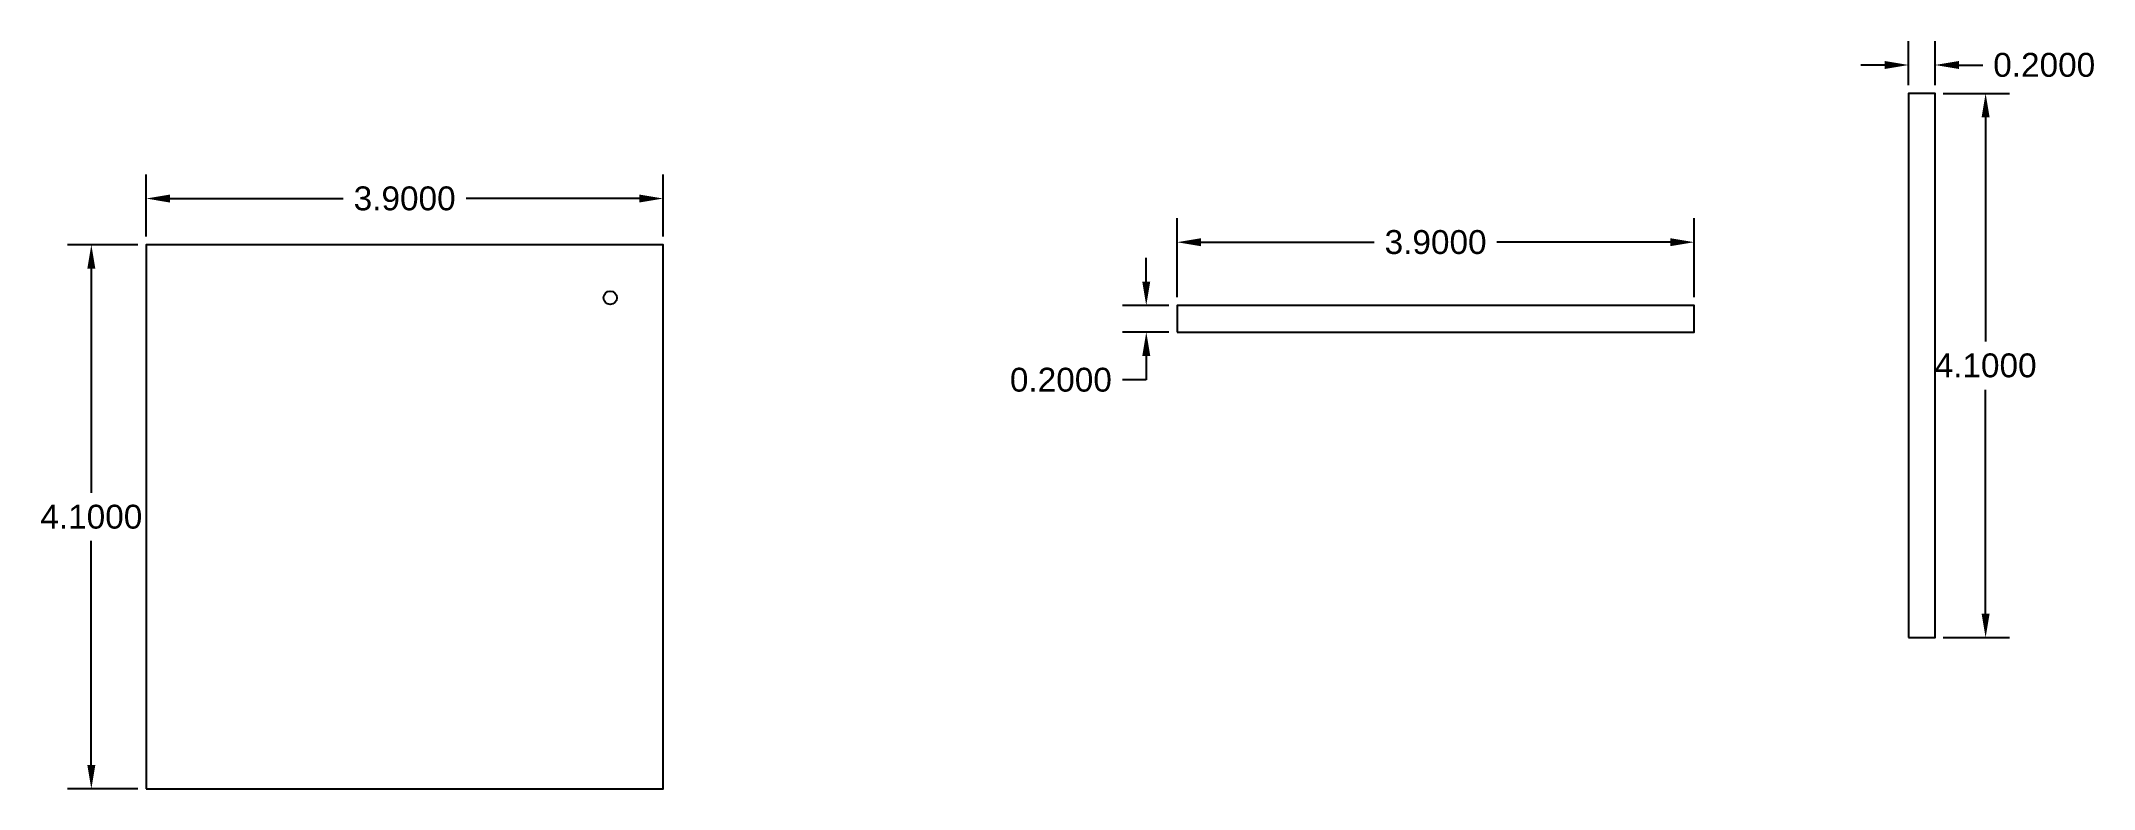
# Model space of a CAD drawing. Header units: inches. Extents: x 12.4 to 27.8, y 19.9 to 25.5.
import ezdxf

# ---------------------------------------------------------------- set-up
doc = ezdxf.new("R2010")
doc.units = ezdxf.units.IN
doc.header["$MEASUREMENT"] = 0
for name, color, linetype in [('dimensiuni', 51, 'Continuous'), ('plan frontal', 20, 'Continuous'), ('plan lateral', 81, 'Continuous')]:
    doc.layers.add(name, color=color, linetype=linetype)
doc.styles.get("Standard").update_dxf_attribs({"font": 'arial.ttf'})
doc.dimstyles.get("Standard").update_dxf_attribs({"dimtxt": 0.18, "dimasz": 0.18, "dimexe": 0.18, "dimexo": 0.0625, "dimgap": 0.09, "dimtad": 0, "dimtih": 1, "dimtoh": 1, "dimdec": 4, "dimzin": 0, "dimdsep": 46, "dimtxsty": 'Standard', "dimcen": 0.09, "dimadec": 0, "dimazin": 0, "dimtfac": 1, "dimtdec": 4, "dimtofl": 0, "dimtmove": 0, "dimatfit": 3, "dimfxl": 1, "dimtolj": 1, "dimtzin": 0, "dimarcsym": 0})

# ---------------------------------------------------------------- blocks, each defined once
blk = doc.blocks.new('*D1')
at = {"layer": 'Defpoints', "color": 0, "transparency": 16777216}
for p in [(13.147, 24.353), (13.147, 24.005), (17.047, 24.005)]:
    blk.add_point(p, dxfattribs=at)
at = {"layer": 'dimensiuni', "color": 0, "lineweight": -2, "transparency": 16777216}
for p, q in [((13.147, 24.068), (13.147, 24.533)), ((17.047, 24.068), (17.047, 24.533)), ((13.327, 24.353), (14.634, 24.353)), ((16.867, 24.353), (15.561, 24.353))]:
    blk.add_line(p, q, dxfattribs=at)
at = {"layer": 'dimensiuni', "color": 0, "transparency": 16777216}
for points in [[(13.327, 24.383), (13.327, 24.323), (13.147, 24.353)], [(16.867, 24.383), (16.867, 24.323), (17.047, 24.353)]]:
    blk.add_solid(points, dxfattribs=at)
at = {"layer": 'dimensiuni', "color": 0, "transparency": 16777216, "insert": (15.097, 24.353), "char_height": 0.18, "attachment_point": 5}
blk.add_mtext('\\A1;3.9000', dxfattribs=at)
blk = doc.blocks.new('*D2')
at = {"layer": 'Defpoints', "color": 0, "transparency": 16777216}
for p in [(13.147, 24.005), (12.734, 19.905), (13.147, 19.905)]:
    blk.add_point(p, dxfattribs=at)
at = {"layer": 'dimensiuni', "color": 0, "lineweight": -2, "transparency": 16777216}
for p, q in [((13.085, 24.005), (12.554, 24.005)), ((12.734, 23.825), (12.734, 22.137)), ((12.734, 20.085), (12.734, 21.774)), ((13.085, 19.905), (12.554, 19.905))]:
    blk.add_line(p, q, dxfattribs=at)
at = {"layer": 'dimensiuni', "color": 0, "transparency": 16777216}
for points in [[(12.704, 23.825), (12.764, 23.825), (12.734, 24.005)], [(12.704, 20.085), (12.764, 20.085), (12.734, 19.905)]]:
    blk.add_solid(points, dxfattribs=at)
at = {"layer": 'dimensiuni', "color": 0, "transparency": 16777216, "insert": (12.734, 21.955), "char_height": 0.18, "attachment_point": 5}
blk.add_mtext('\\A1;4.1000', dxfattribs=at)
blk = doc.blocks.new('*D5')
at = {"layer": 'Defpoints', "color": 0, "transparency": 16777216}
for p in [(20.922, 24.024), (20.922, 23.547), (24.822, 23.547)]:
    blk.add_point(p, dxfattribs=at)
at = {"layer": 'dimensiuni', "color": 0, "lineweight": -2, "transparency": 16777216}
for p, q in [((20.922, 23.61), (20.922, 24.204)), ((24.822, 23.61), (24.822, 24.204)), ((21.102, 24.024), (22.409, 24.024)), ((24.642, 24.024), (23.335, 24.024))]:
    blk.add_line(p, q, dxfattribs=at)
at = {"layer": 'dimensiuni', "color": 0, "transparency": 16777216}
for points in [[(21.102, 24.054), (21.102, 23.994), (20.922, 24.024)], [(24.642, 24.054), (24.642, 23.994), (24.822, 24.024)]]:
    blk.add_solid(points, dxfattribs=at)
at = {"layer": 'dimensiuni', "color": 0, "transparency": 16777216, "insert": (22.872, 24.024), "char_height": 0.18, "attachment_point": 5}
blk.add_mtext('\\A1;3.9000', dxfattribs=at)
blk = doc.blocks.new('*D6')
at = {"layer": 'Defpoints', "color": 0, "transparency": 16777216}
for p in [(20.922, 23.547), (20.69, 23.347), (20.922, 23.347)]:
    blk.add_point(p, dxfattribs=at)
at = {"layer": 'dimensiuni', "color": 0, "lineweight": -2, "transparency": 16777216}
for p, q in [((20.69, 23.727), (20.69, 23.907)), ((20.859, 23.547), (20.51, 23.547)), ((20.859, 23.347), (20.51, 23.347)), ((20.69, 23.167), (20.69, 22.987)), ((20.69, 22.987), (20.51, 22.987))]:
    blk.add_line(p, q, dxfattribs=at)
at = {"layer": 'dimensiuni', "color": 0, "transparency": 16777216}
for points in [[(20.66, 23.727), (20.72, 23.727), (20.69, 23.547)], [(20.66, 23.167), (20.72, 23.167), (20.69, 23.347)]]:
    blk.add_solid(points, dxfattribs=at)
at = {"layer": 'dimensiuni', "color": 0, "transparency": 16777216, "insert": (20.046, 22.987), "char_height": 0.18, "attachment_point": 5}
blk.add_mtext('\\A1;0.2000', dxfattribs=at)
blk = doc.blocks.new('*D7')
at = {"layer": 'Defpoints', "color": 0, "transparency": 16777216}
for p in [(26.639, 25.145), (27.02, 25.145), (26.639, 21.045)]:
    blk.add_point(p, dxfattribs=at)
at = {"layer": 'dimensiuni', "color": 0, "lineweight": -2, "transparency": 16777216}
for p, q in [((26.701, 25.145), (27.2, 25.145)), ((27.02, 24.965), (27.02, 23.277)), ((27.02, 21.225), (27.02, 22.913)), ((26.701, 21.045), (27.2, 21.045))]:
    blk.add_line(p, q, dxfattribs=at)
at = {"layer": 'dimensiuni', "color": 0, "transparency": 16777216}
for points in [[(26.99, 24.965), (27.05, 24.965), (27.02, 25.145)], [(26.99, 21.225), (27.05, 21.225), (27.02, 21.045)]]:
    blk.add_solid(points, dxfattribs=at)
at = {"layer": 'dimensiuni', "color": 0, "transparency": 16777216, "insert": (27.02, 23.095), "char_height": 0.18, "attachment_point": 5}
blk.add_mtext('\\A1;4.1000', dxfattribs=at)
blk = doc.blocks.new('*D8')
at = {"layer": 'Defpoints', "color": 0, "transparency": 16777216}
for p in [(26.639, 25.359), (26.439, 25.145), (26.639, 25.145)]:
    blk.add_point(p, dxfattribs=at)
at = {"layer": 'dimensiuni', "color": 0, "lineweight": -2, "transparency": 16777216}
for p, q in [((26.439, 25.208), (26.439, 25.539)), ((26.639, 25.208), (26.639, 25.539)), ((26.259, 25.359), (26.079, 25.359)), ((26.819, 25.359), (26.999, 25.359))]:
    blk.add_line(p, q, dxfattribs=at)
at = {"layer": 'dimensiuni', "color": 0, "transparency": 16777216}
for points in [[(26.259, 25.389), (26.259, 25.329), (26.439, 25.359)], [(26.819, 25.389), (26.819, 25.329), (26.639, 25.359)]]:
    blk.add_solid(points, dxfattribs=at)
at = {"layer": 'dimensiuni', "color": 0, "transparency": 16777216, "insert": (27.462, 25.359), "char_height": 0.18, "attachment_point": 5}
blk.add_mtext('\\A1;0.2000', dxfattribs=at)

msp = doc.modelspace()

# ---------------------------------------------------------------- linework, layer by layer
at = {"layer": 'plan frontal'}
msp.add_lwpolyline([(13.14733, 19.90543), (17.04733, 19.90543), (17.04733, 24.00543), (13.14733, 24.00543)], close=True, dxfattribs=at)
msp.add_circle((16.64733, 23.60543), 0.05, dxfattribs=at)
at = {"layer": 'plan lateral'}
for points in [[(26.43882, 21.04534), (26.63882, 21.04534), (26.63882, 25.14534), (26.43882, 25.14534)], [(20.92189, 23.3473), (24.82189, 23.3473), (24.82189, 23.5473), (20.92189, 23.5473)]]:
    msp.add_lwpolyline(points, close=True, dxfattribs=at)

# ---------------------------------------------------------------- dimensions: what is measured, and where the dimension line sits
at = {"layer": 'dimensiuni'}
for base, p1, p2, picture, middle in [((26.63882, 25.35911), (26.43882, 25.14534), (26.63882, 25.14534), '*D8', (27.46214, 25.35911)), ((13.14733, 24.3532), (17.04733, 24.00543), (13.14733, 24.00543), '*D1', (15.09733, 24.3532)), ((20.92189, 24.02435), (24.82189, 23.5473), (20.92189, 23.5473), '*D5', (22.87189, 24.02435))]:
    dim = msp.add_linear_dim(base=base, p1=p1, p2=p2, dimstyle='Standard', dxfattribs=at)
    dim.commit()
    dim.dimension.update_dxf_attribs({"geometry": picture, "text_midpoint": middle})
for base, p1, p2, picture, middle in [((27.01955, 25.14534), (26.63882, 21.04534), (26.63882, 25.14534), '*D7', (27.01955, 23.09534)), ((12.73362, 19.90543), (13.14733, 24.00543), (13.14733, 19.90543), '*D2', (12.73362, 21.95543)), ((20.6896, 23.3473), (20.92189, 23.5473), (20.92189, 23.3473), '*D6', (20.04628, 22.9873))]:
    dim = msp.add_linear_dim(base=base, p1=p1, p2=p2, angle=90, dimstyle='Standard', dxfattribs=at)
    dim.commit()
    dim.dimension.update_dxf_attribs({"geometry": picture, "text_midpoint": middle})

doc.saveas('drawing.dxf')
